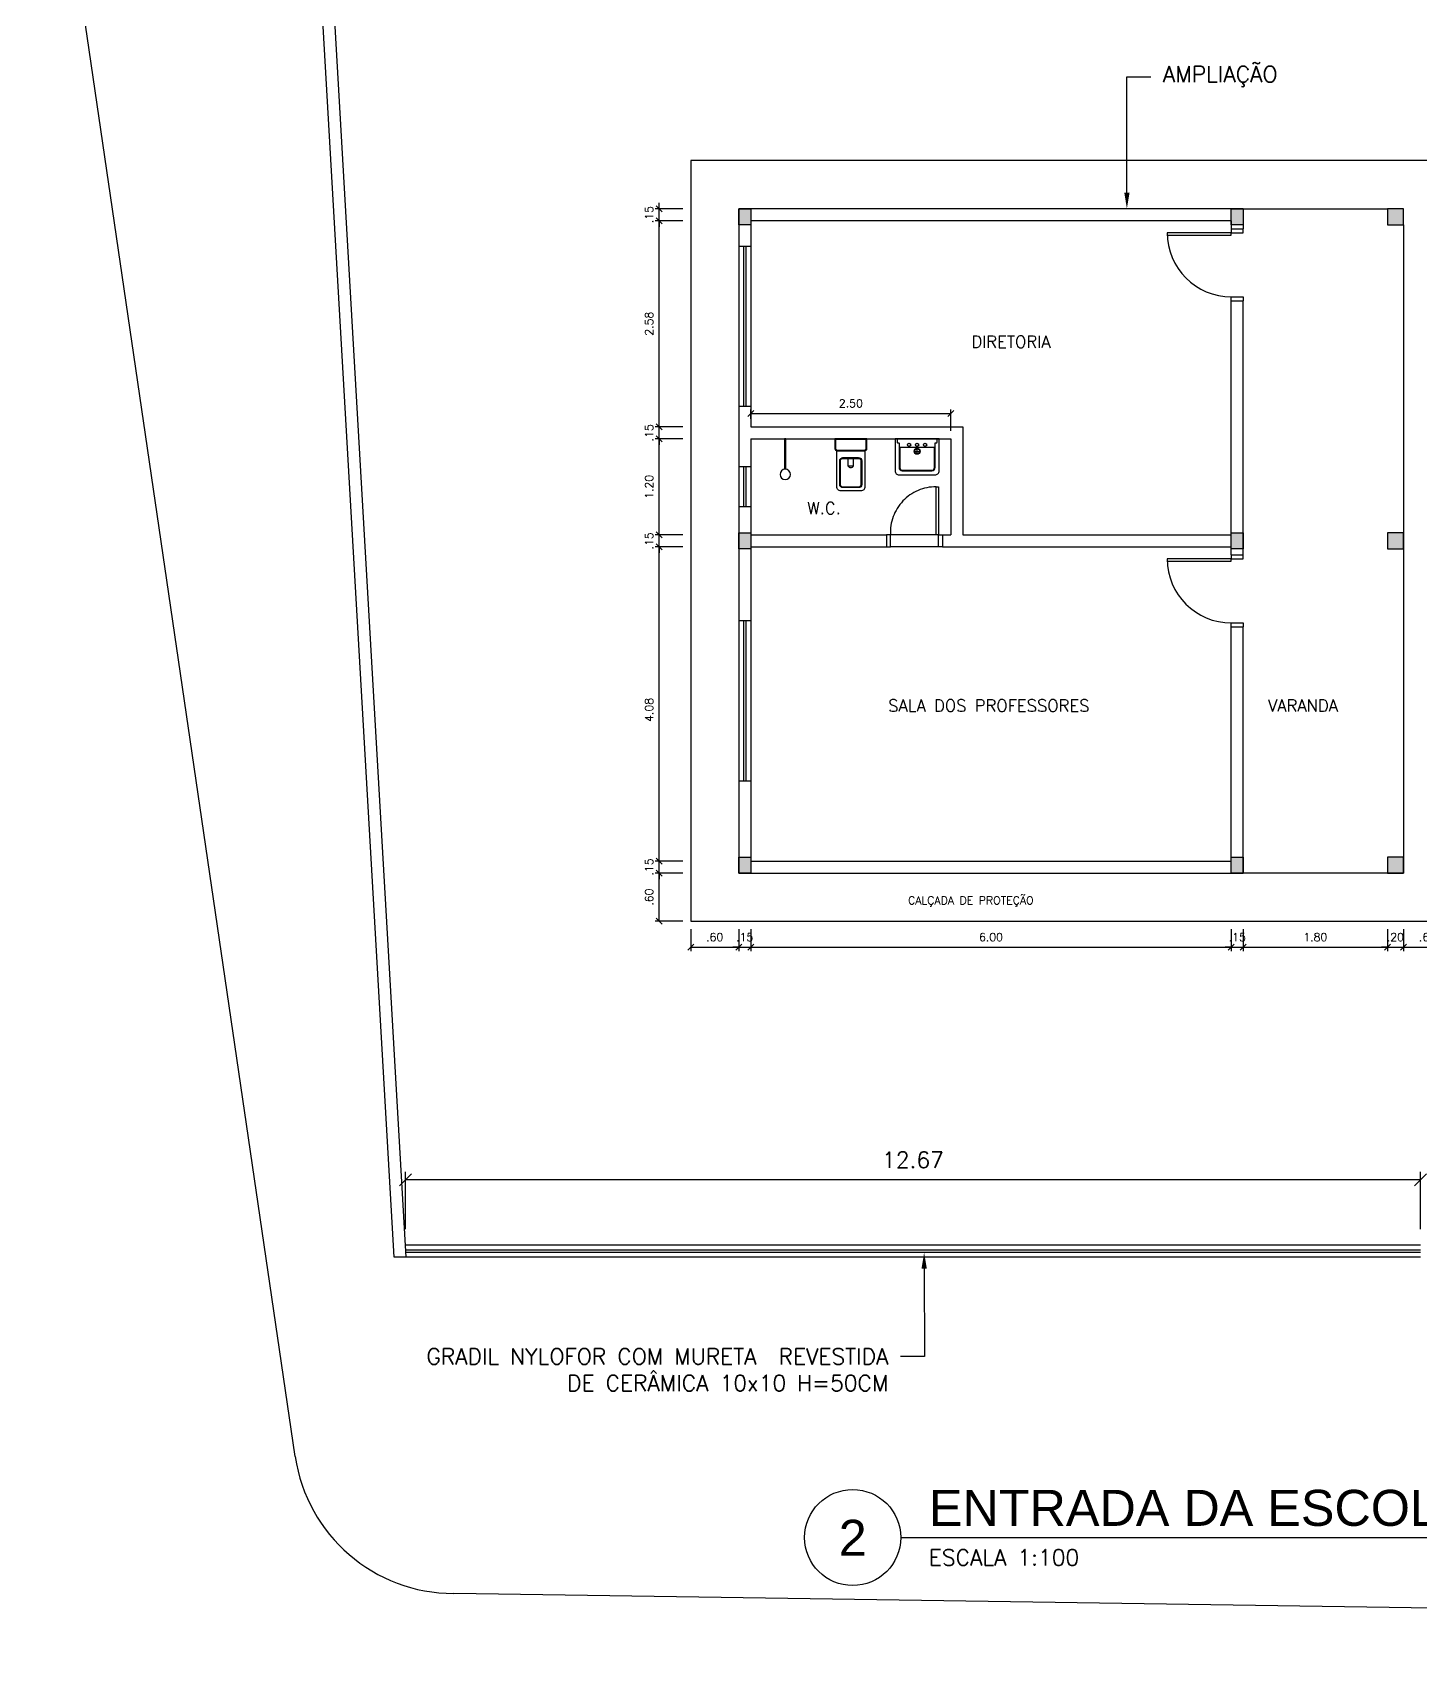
# Model space of a CAD drawing. Header units: millimetres. Extents: x -11 to 499, y 215 to 428.
# Drawn here: x 172.4 to 189.73, y 240.22 to 260.52 of the extents above; entities that cross this region are included whole.
import ezdxf
from ezdxf import colors
from ezdxf.entities.mleader import LeaderData, LeaderLine
from ezdxf.enums import TextEntityAlignment as Align
from ezdxf.math import Vec2, Vec3

# ---------------------------------------------------------------- set-up
doc = ezdxf.new("R2010")
doc.units = ezdxf.units.MM
doc.linetypes.add('HIDDEN', pattern=[9.525, 6.35, -3.175])
for name, color, linetype in [('ARQ-ALVENARIA', 4, 'Continuous'), ('ARQ-COTAS', 30, 'Continuous'), ('ARQ-ESQ-01', 1, 'Continuous'), ('ARQ-ESQ-02', 2, 'Continuous'), ('ARQ-ESTRUTURA', 6, 'Continuous'), ('ARQ-HACHURA', 253, 'Continuous'), ('ARQ-PENA-02', 2, 'Continuous'), ('ARQ-PENA-03', 3, 'Continuous'), ('ARQ-PISO', 8, 'Continuous'), ('ARQ-PROJ-01', 1, 'HIDDEN'), ('ARQ-PÇ-HIDROSSAN', 7, 'Continuous'), ('ARQ-SOLEIRA', 8, 'Continuous'), ('ARQ-SÍMBOLOS', 2, 'Continuous'), ('ARQ-TEXTO2', 2, 'Continuous'), ('ARQ-TEXTO3', 3, 'Continuous'), ('ARQ-TEXTO4', 4, 'Continuous')]:
    doc.layers.add(name, color=color, linetype=linetype)
doc.styles.add('arial', font='arial.ttf')
doc.styles.add('ROMANS', font='romans.shx')
doc.styles.add('Romans_Anot', font='romans.shx')
doc.dimstyles.new('Escala 1-100', dxfattribs={"dimtxt": 0.2, "dimasz": 0.15, "dimexe": 0.1, "dimexo": 0.2, "dimgap": 0.15, "dimtad": 1, "dimzin": 4, "dimdsep": 46, "dimtxsty": 'Romans_Anot', "dimblk": 'OBLIQUE', "dimcen": 0.25, "dimclrd": 256, "dimclre": 256, "dimclrt": 2, "dimadec": 0, "dimazin": 0, "dimtfac": 1, "dimtix": 1, "dimtmove": 2, "dimatfit": 3, "dimfxl": 1, "dimlwd": -1, "dimlwe": -1, "dimarcsym": 0})
doc.dimstyles.new('Escala 1-50', dxfattribs={"dimscale": 0.5, "dimtxt": 0.2, "dimasz": 0.15, "dimexe": 0.1, "dimexo": 0.2, "dimgap": 0.15, "dimtad": 1, "dimzin": 4, "dimdsep": 46, "dimtxsty": 'Romans_Anot', "dimblk": 'OBLIQUE', "dimcen": 0.25, "dimclrd": 256, "dimclre": 256, "dimclrt": 2, "dimadec": 0, "dimazin": 0, "dimtfac": 1, "dimtix": 1, "dimtmove": 2, "dimatfit": 3, "dimfxl": 1, "dimlwd": -1, "dimlwe": -1, "dimarcsym": 0})

# ---------------------------------------------------------------- blocks, each defined once
blk = doc.blocks.new('*U190')
at = {"layer": 'ARQ-SÍMBOLOS'}
blk.add_line((0.6, 0), (8.134, 0), dxfattribs=at)
blk.add_circle((0, 0), 0.6, dxfattribs=at)
at = {"layer": 'ARQ-TEXTO2', "style": 'ROMANS'}
blk.add_attdef('ESCALA1', text='', height=0.2, dxfattribs=at).set_placement((0.951, -0.149), align=Align.TOP_LEFT)
at = {"layer": 'ARQ-TEXTO4', "style": 'arial'}
blk.add_attdef('TITULODODESENHO', (0.951, 0.146), '', height=0.45, dxfattribs=at)
blk.add_attdef('0', text='', height=0.45, dxfattribs=at).set_placement((0, 0), align=Align.MIDDLE)
blk = doc.blocks.new('_Oblique')
at = {"color": 0, "linetype": 'ByBlock', "lineweight": -2}
blk.add_line((-0.5, -0.5), (0.5, 0.5), dxfattribs=at)
blk = doc.blocks.new('*D113')
at = {"layer": 'ARQ-COTAS', "transparency": 16777216}
for p, q in [((177.054, 245.572), (177.054, 246.289)), ((189.728, 245.572), (189.728, 246.289)), ((189.728, 246.189), (177.054, 246.189))]:
    blk.add_line(p, q, dxfattribs=at)
at = {"layer": 'Defpoints', "color": 0, "transparency": 16777216}
for p in [(177.054, 246.189), (177.054, 245.372), (189.728, 245.372)]:
    blk.add_point(p, dxfattribs=at)
at = {"layer": 'ARQ-COTAS', "transparency": 16777216, "xscale": 0.15, "yscale": 0.15, "zscale": 0.15, "rotation": 180}
blk.add_blockref('_Oblique', (177.054, 246.189), dxfattribs=at)
at = {"layer": 'ARQ-COTAS', "transparency": 16777216, "xscale": 0.15, "yscale": 0.15, "zscale": 0.15}
blk.add_blockref('_Oblique', (189.728, 246.189), dxfattribs=at)
at = {"layer": 'ARQ-COTAS', "color": 2, "transparency": 16777216, "insert": (183.391, 246.439), "char_height": 0.2, "attachment_point": 5, "style": 'Romans_Anot'}
blk.add_mtext('12.67', dxfattribs=at)
blk = doc.blocks.new('*D237')
at = {"layer": 'ARQ-COTAS', "ltscale": 0.03, "transparency": 16777216}
for p, q in [((180.615, 249.322), (180.615, 249.047)), ((181.215, 249.322), (181.215, 249.047)), ((180.615, 249.097), (181.215, 249.097))]:
    blk.add_line(p, q, dxfattribs=at)
at = {"layer": 'Defpoints', "color": 0, "ltscale": 0.03, "transparency": 16777216}
for p in [(180.615, 249.422), (181.215, 249.422), (181.215, 249.097)]:
    blk.add_point(p, dxfattribs=at)
at = {"layer": 'ARQ-COTAS', "ltscale": 0.03, "transparency": 16777216, "xscale": 0.075, "yscale": 0.075, "zscale": 0.075, "rotation": 180}
blk.add_blockref('_Oblique', (180.615, 249.097), dxfattribs=at)
at = {"layer": 'ARQ-COTAS', "ltscale": 0.03, "transparency": 16777216, "xscale": 0.075, "yscale": 0.075, "zscale": 0.075}
blk.add_blockref('_Oblique', (181.215, 249.097), dxfattribs=at)
at = {"layer": 'ARQ-COTAS', "color": 2, "ltscale": 0.03, "transparency": 16777216, "insert": (180.915, 249.222), "char_height": 0.1, "attachment_point": 5, "style": 'Romans_Anot'}
blk.add_mtext('.60', dxfattribs=at)
blk = doc.blocks.new('*D238')
at = {"layer": 'ARQ-COTAS', "ltscale": 0.03, "transparency": 16777216}
for p, q in [((181.215, 249.322), (181.215, 249.047)), ((181.365, 249.322), (181.365, 249.047)), ((181.215, 249.097), (181.14, 249.097)), ((181.215, 249.097), (181.365, 249.097)), ((181.365, 249.097), (181.44, 249.097))]:
    blk.add_line(p, q, dxfattribs=at)
at = {"layer": 'Defpoints', "color": 0, "ltscale": 0.03, "transparency": 16777216}
for p in [(181.215, 249.422), (181.365, 249.422), (181.365, 249.097)]:
    blk.add_point(p, dxfattribs=at)
at = {"layer": 'ARQ-COTAS', "ltscale": 0.03, "transparency": 16777216, "xscale": 0.075, "yscale": 0.075, "zscale": 0.075}
blk.add_blockref('_Oblique', (181.215, 249.097), dxfattribs=at)
at = {"layer": 'ARQ-COTAS', "ltscale": 0.03, "transparency": 16777216, "xscale": 0.075, "yscale": 0.075, "zscale": 0.075, "rotation": 180}
blk.add_blockref('_Oblique', (181.365, 249.097), dxfattribs=at)
at = {"layer": 'ARQ-COTAS', "color": 2, "ltscale": 0.03, "transparency": 16777216, "insert": (181.29, 249.222), "char_height": 0.1, "attachment_point": 5, "style": 'Romans_Anot'}
blk.add_mtext('.15', dxfattribs=at)
blk = doc.blocks.new('*D239')
at = {"layer": 'ARQ-COTAS', "ltscale": 0.03, "transparency": 16777216}
for p, q in [((181.365, 249.322), (181.365, 249.047)), ((187.365, 249.322), (187.365, 249.047)), ((181.365, 249.097), (187.365, 249.097))]:
    blk.add_line(p, q, dxfattribs=at)
at = {"layer": 'Defpoints', "color": 0, "ltscale": 0.03, "transparency": 16777216}
for p in [(181.365, 249.422), (187.365, 249.422), (187.365, 249.097)]:
    blk.add_point(p, dxfattribs=at)
at = {"layer": 'ARQ-COTAS', "ltscale": 0.03, "transparency": 16777216, "xscale": 0.075, "yscale": 0.075, "zscale": 0.075, "rotation": 180}
blk.add_blockref('_Oblique', (181.365, 249.097), dxfattribs=at)
at = {"layer": 'ARQ-COTAS', "ltscale": 0.03, "transparency": 16777216, "xscale": 0.075, "yscale": 0.075, "zscale": 0.075}
blk.add_blockref('_Oblique', (187.365, 249.097), dxfattribs=at)
at = {"layer": 'ARQ-COTAS', "color": 2, "ltscale": 0.03, "transparency": 16777216, "insert": (184.365, 249.222), "char_height": 0.1, "attachment_point": 5, "style": 'Romans_Anot'}
blk.add_mtext('6.00', dxfattribs=at)
blk = doc.blocks.new('*D240')
at = {"layer": 'ARQ-COTAS', "ltscale": 0.03, "transparency": 16777216}
for p, q in [((187.365, 249.322), (187.365, 249.047)), ((187.515, 249.322), (187.515, 249.047)), ((187.365, 249.097), (187.29, 249.097)), ((187.365, 249.097), (187.515, 249.097)), ((187.515, 249.097), (187.59, 249.097))]:
    blk.add_line(p, q, dxfattribs=at)
at = {"layer": 'Defpoints', "color": 0, "ltscale": 0.03, "transparency": 16777216}
for p in [(187.365, 249.422), (187.515, 249.422), (187.515, 249.097)]:
    blk.add_point(p, dxfattribs=at)
at = {"layer": 'ARQ-COTAS', "ltscale": 0.03, "transparency": 16777216, "xscale": 0.075, "yscale": 0.075, "zscale": 0.075}
blk.add_blockref('_Oblique', (187.365, 249.097), dxfattribs=at)
at = {"layer": 'ARQ-COTAS', "ltscale": 0.03, "transparency": 16777216, "xscale": 0.075, "yscale": 0.075, "zscale": 0.075, "rotation": 180}
blk.add_blockref('_Oblique', (187.515, 249.097), dxfattribs=at)
at = {"layer": 'ARQ-COTAS', "color": 2, "ltscale": 0.03, "transparency": 16777216, "insert": (187.44, 249.222), "char_height": 0.1, "attachment_point": 5, "style": 'Romans_Anot'}
blk.add_mtext('.15', dxfattribs=at)
blk = doc.blocks.new('*D241')
at = {"layer": 'ARQ-COTAS', "ltscale": 0.03, "transparency": 16777216}
for p, q in [((187.515, 249.322), (187.515, 249.047)), ((189.315, 249.322), (189.315, 249.047)), ((187.515, 249.097), (189.315, 249.097))]:
    blk.add_line(p, q, dxfattribs=at)
at = {"layer": 'Defpoints', "color": 0, "ltscale": 0.03, "transparency": 16777216}
for p in [(187.515, 249.422), (189.315, 249.422), (189.315, 249.097)]:
    blk.add_point(p, dxfattribs=at)
at = {"layer": 'ARQ-COTAS', "ltscale": 0.03, "transparency": 16777216, "xscale": 0.075, "yscale": 0.075, "zscale": 0.075, "rotation": 180}
blk.add_blockref('_Oblique', (187.515, 249.097), dxfattribs=at)
at = {"layer": 'ARQ-COTAS', "ltscale": 0.03, "transparency": 16777216, "xscale": 0.075, "yscale": 0.075, "zscale": 0.075}
blk.add_blockref('_Oblique', (189.315, 249.097), dxfattribs=at)
at = {"layer": 'ARQ-COTAS', "color": 2, "ltscale": 0.03, "transparency": 16777216, "insert": (188.415, 249.222), "char_height": 0.1, "attachment_point": 5, "style": 'Romans_Anot'}
blk.add_mtext('1.80', dxfattribs=at)
blk = doc.blocks.new('*D242')
at = {"layer": 'ARQ-COTAS', "ltscale": 0.03, "transparency": 16777216}
for p, q in [((189.315, 249.322), (189.315, 249.047)), ((189.515, 249.322), (189.515, 249.047)), ((189.315, 249.097), (189.24, 249.097)), ((189.315, 249.097), (189.515, 249.097)), ((189.515, 249.097), (189.59, 249.097))]:
    blk.add_line(p, q, dxfattribs=at)
at = {"layer": 'Defpoints', "color": 0, "ltscale": 0.03, "transparency": 16777216}
for p in [(189.315, 249.422), (189.515, 249.422), (189.515, 249.097)]:
    blk.add_point(p, dxfattribs=at)
at = {"layer": 'ARQ-COTAS', "ltscale": 0.03, "transparency": 16777216, "xscale": 0.075, "yscale": 0.075, "zscale": 0.075}
blk.add_blockref('_Oblique', (189.315, 249.097), dxfattribs=at)
at = {"layer": 'ARQ-COTAS', "ltscale": 0.03, "transparency": 16777216, "xscale": 0.075, "yscale": 0.075, "zscale": 0.075, "rotation": 180}
blk.add_blockref('_Oblique', (189.515, 249.097), dxfattribs=at)
at = {"layer": 'ARQ-COTAS', "color": 2, "ltscale": 0.03, "transparency": 16777216, "insert": (189.415, 249.222), "char_height": 0.1, "attachment_point": 5, "style": 'Romans_Anot'}
blk.add_mtext('.20', dxfattribs=at)
blk = doc.blocks.new('*D243')
at = {"layer": 'ARQ-COTAS', "ltscale": 0.03, "transparency": 16777216}
for p, q in [((189.515, 249.322), (189.515, 249.047)), ((190.115, 249.322), (190.115, 249.047)), ((189.515, 249.097), (190.115, 249.097))]:
    blk.add_line(p, q, dxfattribs=at)
at = {"layer": 'Defpoints', "color": 0, "ltscale": 0.03, "transparency": 16777216}
for p in [(189.515, 249.422), (190.115, 249.422), (190.115, 249.097)]:
    blk.add_point(p, dxfattribs=at)
at = {"layer": 'ARQ-COTAS', "ltscale": 0.03, "transparency": 16777216, "xscale": 0.075, "yscale": 0.075, "zscale": 0.075, "rotation": 180}
blk.add_blockref('_Oblique', (189.515, 249.097), dxfattribs=at)
at = {"layer": 'ARQ-COTAS', "ltscale": 0.03, "transparency": 16777216, "xscale": 0.075, "yscale": 0.075, "zscale": 0.075}
blk.add_blockref('_Oblique', (190.115, 249.097), dxfattribs=at)
at = {"layer": 'ARQ-COTAS', "color": 2, "ltscale": 0.03, "transparency": 16777216, "insert": (189.815, 249.222), "char_height": 0.1, "attachment_point": 5, "style": 'Romans_Anot'}
blk.add_mtext('.60', dxfattribs=at)
blk = doc.blocks.new('*D235')
at = {"layer": 'ARQ-COTAS', "ltscale": 0.03, "transparency": 16777216}
for p, q in [((180.515, 250.022), (180.17, 250.022)), ((180.22, 249.422), (180.22, 250.022)), ((180.515, 249.422), (180.17, 249.422))]:
    blk.add_line(p, q, dxfattribs=at)
at = {"layer": 'Defpoints', "color": 0, "ltscale": 0.03, "transparency": 16777216}
for p in [(180.22, 250.022), (180.615, 250.022), (180.615, 249.422)]:
    blk.add_point(p, dxfattribs=at)
at = {"layer": 'ARQ-COTAS', "ltscale": 0.03, "transparency": 16777216, "xscale": 0.075, "yscale": 0.075, "zscale": 0.075}
for p, rotation in [((180.22, 250.022), 90), ((180.22, 249.422), 270)]:
    blk.add_blockref('_Oblique', p, dxfattribs=dict(at, rotation=rotation))
at = {"layer": 'ARQ-COTAS', "color": 2, "ltscale": 0.03, "transparency": 16777216, "insert": (180.095, 249.722), "char_height": 0.1, "attachment_point": 5, "rotation": 90, "style": 'Romans_Anot'}
blk.add_mtext('.60', dxfattribs=at)
blk = doc.blocks.new('*D236')
at = {"layer": 'ARQ-COTAS', "ltscale": 0.03, "transparency": 16777216}
for p, q in [((180.515, 250.172), (180.17, 250.172)), ((180.22, 250.172), (180.22, 250.247)), ((180.22, 250.022), (180.22, 250.172)), ((180.515, 250.022), (180.17, 250.022)), ((180.22, 250.022), (180.22, 249.947))]:
    blk.add_line(p, q, dxfattribs=at)
at = {"layer": 'Defpoints', "color": 0, "ltscale": 0.03, "transparency": 16777216}
for p in [(180.22, 250.172), (180.615, 250.172), (180.615, 250.022)]:
    blk.add_point(p, dxfattribs=at)
at = {"layer": 'ARQ-COTAS', "ltscale": 0.03, "transparency": 16777216, "xscale": 0.075, "yscale": 0.075, "zscale": 0.075}
for p, rotation in [((180.22, 250.172), 270), ((180.22, 250.022), 90)]:
    blk.add_blockref('_Oblique', p, dxfattribs=dict(at, rotation=rotation))
at = {"layer": 'ARQ-COTAS', "color": 2, "ltscale": 0.03, "transparency": 16777216, "insert": (180.095, 250.097), "char_height": 0.1, "attachment_point": 5, "rotation": 90, "style": 'Romans_Anot'}
blk.add_mtext('.15', dxfattribs=at)
blk = doc.blocks.new('ADC_LAV_03')
for p, q in [((0.225, -0.108), (-0.225, -0.108)), ((-0.031, -0.157), (0.031, -0.157)), ((0, -0.186), (0, -0.125))]:
    blk.add_line(p, q)
blk.add_lwpolyline([(0.275, 0), (-0.275, 0), (-0.275, -0.4, 0.414214), (-0.225, -0.45), (0.225, -0.45, 0.414214), (0.275, -0.4)], format="xyb", close=True)
for points in [[(-0.25, 0), (-0.25, -0.043, 0.414214), (-0.243, -0.05), (-0.232, -0.05, -0.414214), (-0.225, -0.057), (-0.225, -0.36, 0.414214), (-0.185, -0.4), (0.185, -0.4, 0.414214), (0.225, -0.36), (0.225, -0.057, -0.414214), (0.232, -0.05), (0.243, -0.05, 0.414214), (0.25, -0.043), (0.25, 0)], [(-0.217, -0.108), (-0.217, -0.36, 0.414214), (-0.185, -0.392), (0.185, -0.392, 0.414214), (0.217, -0.36), (0.217, -0.108)]]:
    blk.add_lwpolyline(points, format="xyb")
for centre, radius in [((-0.1, -0.075), 0.0204), ((0, -0.156), 0.0367), ((0, -0.156), 0.0309), ((0, -0.075), 0.0204), ((0.1, -0.075), 0.0204)]:
    blk.add_circle(centre, radius)
blk = doc.blocks.new('ADC_VASO_02')
blk.add_lwpolyline([(-0.175, 0.15), (-0.175, 0.6, -0.414214), (-0.125, 0.65), (0.125, 0.65, -0.414214), (0.175, 0.6), (0.175, 0.15)], format="xyb")
for points in [[(0.139, 0.275, -0.414214), (0.099, 0.235), (-0.095, 0.235, -0.414214), (-0.135, 0.275), (-0.135, 0.57, -0.414214), (-0.095, 0.61), (0.099, 0.61, -0.414214), (0.139, 0.57)], [(0.13, 0.275, -0.414214), (0.099, 0.244), (-0.095, 0.244, -0.414214), (-0.126, 0.275), (-0.126, 0.57, -0.414214), (-0.095, 0.602), (0.099, 0.602, -0.414214), (0.13, 0.57)], [(-0.17, 0.15, 0.414214), (-0.2, 0.12), (-0.2, 0), (0.2, 0), (0.2, 0.12, 0.414214), (0.17, 0.15)], [(-0.17, 0.14, 0.414214), (-0.19, 0.12), (-0.19, 0.01), (0.19, 0.01), (0.19, 0.12, 0.414214), (0.17, 0.14)]]:
    blk.add_lwpolyline(points, format="xyb", close=True)
blk.add_lwpolyline([(0.036, 0.244), (0.036, 0.337), (-0.034, 0.337), (-0.034, 0.244)])
blk.add_arc((0.001, 0.321), 0.0388, 24.3951, 155.6049)
blk = doc.blocks.new('BANHEIRO 11')
for p, q in [((-0.009, 0), (-0.009, 0.381)), ((0.009, 0.381), (0.009, 0)), ((0.009, 0), (-0.009, 0))]:
    blk.add_line(p, q)
blk.add_circle((0, 0.445), 0.0648)
blk = doc.blocks.new('*D228')
at = {"layer": 'ARQ-COTAS', "ltscale": 0.03, "transparency": 16777216}
for p, q in [((180.515, 254.097), (180.17, 254.097)), ((180.22, 250.022), (180.22, 254.097)), ((180.515, 250.022), (180.17, 250.022))]:
    blk.add_line(p, q, dxfattribs=at)
at = {"layer": 'Defpoints', "color": 0, "ltscale": 0.03, "transparency": 16777216}
for p in [(180.22, 254.097), (180.615, 254.097), (180.615, 250.022)]:
    blk.add_point(p, dxfattribs=at)
at = {"layer": 'ARQ-COTAS', "ltscale": 0.03, "transparency": 16777216, "xscale": 0.075, "yscale": 0.075, "zscale": 0.075}
for p, rotation in [((180.22, 254.097), 90), ((180.22, 250.022), 270)]:
    blk.add_blockref('_Oblique', p, dxfattribs=dict(at, rotation=rotation))
at = {"layer": 'ARQ-COTAS', "color": 2, "ltscale": 0.03, "transparency": 16777216, "insert": (180.095, 252.06), "char_height": 0.1, "attachment_point": 5, "rotation": 90, "style": 'Romans_Anot'}
blk.add_mtext('4.08', dxfattribs=at)
blk = doc.blocks.new('*D229')
at = {"layer": 'ARQ-COTAS', "ltscale": 0.03, "transparency": 16777216}
for p, q in [((180.515, 254.247), (180.17, 254.247)), ((180.22, 254.247), (180.22, 254.322)), ((180.22, 254.097), (180.22, 254.247)), ((180.515, 254.097), (180.17, 254.097)), ((180.22, 254.097), (180.22, 254.022))]:
    blk.add_line(p, q, dxfattribs=at)
at = {"layer": 'Defpoints', "color": 0, "ltscale": 0.03, "transparency": 16777216}
for p in [(180.22, 254.247), (180.615, 254.247), (180.615, 254.097)]:
    blk.add_point(p, dxfattribs=at)
at = {"layer": 'ARQ-COTAS', "ltscale": 0.03, "transparency": 16777216, "xscale": 0.075, "yscale": 0.075, "zscale": 0.075}
for p, rotation in [((180.22, 254.247), 270), ((180.22, 254.097), 90)]:
    blk.add_blockref('_Oblique', p, dxfattribs=dict(at, rotation=rotation))
at = {"layer": 'ARQ-COTAS', "color": 2, "ltscale": 0.03, "transparency": 16777216, "insert": (180.095, 254.172), "char_height": 0.1, "attachment_point": 5, "rotation": 90, "style": 'Romans_Anot'}
blk.add_mtext('.15', dxfattribs=at)
blk = doc.blocks.new('*D230')
at = {"layer": 'ARQ-COTAS', "ltscale": 0.03, "transparency": 16777216}
for p, q in [((180.515, 255.447), (180.17, 255.447)), ((180.22, 254.247), (180.22, 255.447)), ((180.515, 254.247), (180.17, 254.247))]:
    blk.add_line(p, q, dxfattribs=at)
at = {"layer": 'Defpoints', "color": 0, "ltscale": 0.03, "transparency": 16777216}
for p in [(180.22, 255.447), (180.615, 255.447), (180.615, 254.247)]:
    blk.add_point(p, dxfattribs=at)
at = {"layer": 'ARQ-COTAS', "ltscale": 0.03, "transparency": 16777216, "xscale": 0.075, "yscale": 0.075, "zscale": 0.075}
for p, rotation in [((180.22, 255.447), 90), ((180.22, 254.247), 270)]:
    blk.add_blockref('_Oblique', p, dxfattribs=dict(at, rotation=rotation))
at = {"layer": 'ARQ-COTAS', "color": 2, "ltscale": 0.03, "transparency": 16777216, "insert": (180.095, 254.847), "char_height": 0.1, "attachment_point": 5, "rotation": 90, "style": 'Romans_Anot'}
blk.add_mtext('1.20', dxfattribs=at)
blk = doc.blocks.new('*D231')
at = {"layer": 'ARQ-COTAS', "ltscale": 0.03, "transparency": 16777216}
for p, q in [((180.515, 255.597), (180.17, 255.597)), ((180.22, 255.597), (180.22, 255.672)), ((180.22, 255.447), (180.22, 255.597)), ((180.515, 255.447), (180.17, 255.447)), ((180.22, 255.447), (180.22, 255.372))]:
    blk.add_line(p, q, dxfattribs=at)
at = {"layer": 'Defpoints', "color": 0, "ltscale": 0.03, "transparency": 16777216}
for p in [(180.22, 255.597), (180.615, 255.597), (180.615, 255.447)]:
    blk.add_point(p, dxfattribs=at)
at = {"layer": 'ARQ-COTAS', "ltscale": 0.03, "transparency": 16777216, "xscale": 0.075, "yscale": 0.075, "zscale": 0.075}
for p, rotation in [((180.22, 255.597), 270), ((180.22, 255.447), 90)]:
    blk.add_blockref('_Oblique', p, dxfattribs=dict(at, rotation=rotation))
at = {"layer": 'ARQ-COTAS', "color": 2, "ltscale": 0.03, "transparency": 16777216, "insert": (180.095, 255.522), "char_height": 0.1, "attachment_point": 5, "rotation": 90, "style": 'Romans_Anot'}
blk.add_mtext('.15', dxfattribs=at)
blk = doc.blocks.new('*D232')
at = {"layer": 'ARQ-COTAS', "ltscale": 0.03, "transparency": 16777216}
for p, q in [((180.515, 258.172), (180.17, 258.172)), ((180.22, 255.597), (180.22, 258.172)), ((180.515, 255.597), (180.17, 255.597))]:
    blk.add_line(p, q, dxfattribs=at)
at = {"layer": 'Defpoints', "color": 0, "ltscale": 0.03, "transparency": 16777216}
for p in [(180.22, 258.172), (180.615, 258.172), (180.615, 255.597)]:
    blk.add_point(p, dxfattribs=at)
at = {"layer": 'ARQ-COTAS', "ltscale": 0.03, "transparency": 16777216, "xscale": 0.075, "yscale": 0.075, "zscale": 0.075}
for p, rotation in [((180.22, 258.172), 90), ((180.22, 255.597), 270)]:
    blk.add_blockref('_Oblique', p, dxfattribs=dict(at, rotation=rotation))
at = {"layer": 'ARQ-COTAS', "color": 2, "ltscale": 0.03, "transparency": 16777216, "insert": (180.095, 256.885), "char_height": 0.1, "attachment_point": 5, "rotation": 90, "style": 'Romans_Anot'}
blk.add_mtext('2.58', dxfattribs=at)
blk = doc.blocks.new('*D233')
at = {"layer": 'ARQ-COTAS', "ltscale": 0.03, "transparency": 16777216}
for p, q in [((180.515, 258.322), (180.17, 258.322)), ((180.22, 258.322), (180.22, 258.397)), ((180.22, 258.172), (180.22, 258.322)), ((180.515, 258.172), (180.17, 258.172)), ((180.22, 258.172), (180.22, 258.097))]:
    blk.add_line(p, q, dxfattribs=at)
at = {"layer": 'Defpoints', "color": 0, "ltscale": 0.03, "transparency": 16777216}
for p in [(180.22, 258.322), (180.615, 258.322), (180.615, 258.172)]:
    blk.add_point(p, dxfattribs=at)
at = {"layer": 'ARQ-COTAS', "ltscale": 0.03, "transparency": 16777216, "xscale": 0.075, "yscale": 0.075, "zscale": 0.075}
for p, rotation in [((180.22, 258.322), 270), ((180.22, 258.172), 90)]:
    blk.add_blockref('_Oblique', p, dxfattribs=dict(at, rotation=rotation))
at = {"layer": 'ARQ-COTAS', "color": 2, "ltscale": 0.03, "transparency": 16777216, "insert": (180.095, 258.247), "char_height": 0.1, "attachment_point": 5, "rotation": 90, "style": 'Romans_Anot'}
blk.add_mtext('.15', dxfattribs=at)
blk = doc.blocks.new('*D234')
at = {"layer": 'ARQ-COTAS', "ltscale": 0.03, "transparency": 16777216}
for p, q in [((181.365, 255.697), (181.365, 255.815)), ((183.865, 255.547), (183.865, 255.815)), ((181.365, 255.765), (183.865, 255.765))]:
    blk.add_line(p, q, dxfattribs=at)
at = {"layer": 'Defpoints', "color": 0, "ltscale": 0.03, "transparency": 16777216}
for p in [(181.365, 255.597), (183.865, 255.765), (183.865, 255.447)]:
    blk.add_point(p, dxfattribs=at)
at = {"layer": 'ARQ-COTAS', "ltscale": 0.03, "transparency": 16777216, "xscale": 0.075, "yscale": 0.075, "zscale": 0.075, "rotation": 180}
blk.add_blockref('_Oblique', (181.365, 255.765), dxfattribs=at)
at = {"layer": 'ARQ-COTAS', "ltscale": 0.03, "transparency": 16777216, "xscale": 0.075, "yscale": 0.075, "zscale": 0.075}
blk.add_blockref('_Oblique', (183.865, 255.765), dxfattribs=at)
at = {"layer": 'ARQ-COTAS', "color": 2, "ltscale": 0.03, "transparency": 16777216, "insert": (182.615, 255.89), "char_height": 0.1, "attachment_point": 5, "style": 'Romans_Anot'}
blk.add_mtext('2.50', dxfattribs=at)

msp = doc.modelspace()

# ---------------------------------------------------------------- hatches: boundary and pattern name
at = {"layer": 'ARQ-HACHURA', "ltscale": 0.03, "transparency": 33554687}
h = msp.add_hatch(dxfattribs=at)
h.set_pattern_fill('AR-CONC', color=256, scale=0.001, double=1)
h.set_pattern_definition([(50, (43.92165, -1.62484), (0.18218467, -0.015939086), [0.01905, -0.20955]), (355, (43.92165, -1.62484), (-0.03524342, 0.19105685), [0.01524, -0.16764058]), (100.451445, (43.93683, -1.62616), (0.14694125, 0.17511775), [0.01619001, -0.17809024]), (46.1842, (43.92165, -1.57404), (0.27107904, -0.04204233), [0.028575, -0.314325]), (96.63556, (43.94424, -1.57754), (0.23740413, 0.24742612), [0.02428502, -0.2671356]), (351.18415, (43.92165, -1.57404), (0.23740413, 0.24742612), [0.02285997, -0.25145973]), (21, (43.94705, -1.58674), (0.15161439, -0.1022652), [0.01905, -0.20955]), (326, (43.94705, -1.58674), (0.06180203, 0.18418797), [0.01524, -0.16764]), (71.451445, (43.95969, -1.59526), (0.21341642, 0.08192277), [0.01619001, -0.17808994]), (37.5, (43.92165, -1.624836), (0.003088603, 0.084555039), [0, -0.165608, 0, -0.17018, 0, -0.168275]), (7.5, (43.92165, -1.62484), (0.066819663, 0.100180575), [0, -0.097028, 0, -0.161798, 0, -0.064135]), (327.5, (43.86501, -1.624836), (0.135590595, -0.005728744), [0, -0.0635, 0, -0.19812, 0, -0.26289]), (317.5, (43.83961, -1.62484), (0.14812918, 0.02542649), [0, -0.08255, 0, -0.131572, 0, -0.18669])])
h.paths.add_polyline_path([(181.365, 254.272), (181.215, 254.272), (181.215, 254.072), (181.365, 254.072)])
h.paths.add_polyline_path([(189.515, 250.222), (189.315, 250.222), (189.315, 250.022), (189.515, 250.022)])
h.paths.add_polyline_path([(189.515, 254.272), (189.315, 254.272), (189.315, 254.072), (189.515, 254.072)])
h.paths.add_polyline_path([(189.515, 258.322), (189.315, 258.322), (189.315, 258.122), (189.515, 258.122)])
h.paths.add_polyline_path([(181.365, 250.222), (181.215, 250.222), (181.215, 250.022), (181.365, 250.022)])
h.paths.add_polyline_path([(187.515, 250.222), (187.365, 250.222), (187.365, 250.022), (187.515, 250.022)])
h.paths.add_polyline_path([(187.515, 254.272), (187.365, 254.272), (187.365, 254.072), (187.515, 254.072)])
h.paths.add_polyline_path([(187.515, 258.322), (187.365, 258.322), (187.365, 258.122), (187.515, 258.122)])
h.paths.add_polyline_path([(181.365, 258.322), (181.215, 258.322), (181.215, 258.122), (181.365, 258.122)])

# ---------------------------------------------------------------- linework, layer by layer
at = {"layer": 'ARQ-ALVENARIA', "ltscale": 0.03}
for p, q in [((187.515, 258.322), (181.215, 258.322)), ((181.215, 258.322), (181.215, 257.85)), ((187.365, 258.172), (181.365, 258.172)), ((181.365, 258.172), (181.365, 257.85)), ((181.365, 257.85), (181.215, 257.85)), ((187.365, 253.997), (187.365, 257.172)), ((187.515, 253.997), (187.515, 257.172)), ((181.215, 255.85), (181.215, 255.097)), ((181.365, 255.85), (181.215, 255.85)), ((181.365, 255.848), (181.365, 255.597)), ((181.365, 255.597), (184.015, 255.597)), ((184.015, 255.597), (184.015, 254.247)), ((181.365, 255.447), (181.365, 255.097)), ((181.365, 255.447), (183.865, 255.447)), ((183.865, 255.447), (183.865, 254.247)), ((181.365, 255.097), (181.215, 255.097)), ((181.215, 254.597), (181.215, 253.172)), ((181.365, 254.597), (181.215, 254.597)), ((181.365, 254.597), (181.365, 253.172)), ((181.365, 254.247), (183.06, 254.247)), ((183.06, 254.247), (183.06, 254.097)), ((183.76, 254.247), (183.76, 254.097)), ((183.76, 254.247), (183.865, 254.247)), ((184.015, 254.247), (187.365, 254.247)), ((181.365, 254.097), (183.06, 254.097)), ((183.76, 254.097), (187.365, 254.097)), ((181.365, 253.172), (181.215, 253.172)), ((187.365, 250.172), (187.365, 253.097)), ((187.515, 250.022), (187.515, 253.097)), ((181.215, 251.172), (181.215, 250.022)), ((181.365, 251.172), (181.215, 251.172)), ((181.365, 251.172), (181.365, 250.172)), ((181.365, 250.172), (187.365, 250.172)), ((181.215, 250.022), (187.515, 250.022))]:
    msp.add_line(p, q, dxfattribs=at)
at = {"layer": 'ARQ-ALVENARIA'}
for p, q in [((187.515, 258.322), (187.515, 258.072)), ((187.365, 258.172), (187.365, 258.072)), ((187.365, 258.072), (187.515, 258.072)), ((187.365, 257.172), (187.515, 257.172)), ((187.365, 253.997), (187.515, 253.997)), ((187.365, 253.097), (187.515, 253.097))]:
    msp.add_line(p, q, dxfattribs=at)
at = {"layer": 'ARQ-ESQ-01', "ltscale": 0.03}
for p, q in [((181.215, 257.85), (181.215, 255.85)), ((181.365, 257.85), (181.365, 255.848)), ((181.215, 255.097), (181.215, 254.597)), ((181.365, 255.097), (181.365, 254.597)), ((181.215, 253.172), (181.215, 251.172)), ((181.365, 253.172), (181.365, 251.172))]:
    msp.add_line(p, q, dxfattribs=at)
at = {"layer": 'ARQ-ESQ-02', "ltscale": 0.03}
for p, q in [((181.275, 257.85), (181.275, 255.85)), ((181.305, 257.85), (181.305, 255.848)), ((181.275, 255.097), (181.275, 254.597)), ((181.305, 255.097), (181.305, 254.597)), ((181.275, 253.172), (181.275, 251.172)), ((181.305, 253.172), (181.305, 251.172))]:
    msp.add_line(p, q, dxfattribs=at)
at = {"layer": 'ARQ-ESQ-02'}
for points in [[(187.365, 258.022), (186.565, 258.022), (186.565, 257.992), (187.365, 257.992)], [(183.709, 254.247), (183.679, 254.247), (183.679, 254.847), (183.709, 254.847)], [(187.365, 253.947), (186.565, 253.947), (186.565, 253.917), (187.365, 253.917)]]:
    msp.add_lwpolyline(points, close=True, dxfattribs=at)
for points in [[(187.365, 258.072), (187.365, 258.022), (187.515, 258.022), (187.515, 258.072)], [(187.365, 257.172), (187.365, 257.222), (187.515, 257.222), (187.515, 257.172)], [(183.06, 254.097), (183.11, 254.097), (183.11, 254.247), (183.06, 254.247)], [(183.76, 254.097), (183.71, 254.097), (183.71, 254.247), (183.76, 254.247)], [(187.365, 253.997), (187.365, 253.947), (187.515, 253.947), (187.515, 253.997)], [(187.365, 253.097), (187.365, 253.147), (187.515, 253.147), (187.515, 253.097)]]:
    msp.add_lwpolyline(points, dxfattribs=at)
at = {"layer": 'ARQ-ESTRUTURA', "ltscale": 0.03}
for points in [[(181.215, 258.322), (181.365, 258.322), (181.365, 258.122), (181.215, 258.122)], [(187.365, 258.322), (187.515, 258.322), (187.515, 258.122), (187.365, 258.122)], [(189.515, 258.322), (189.315, 258.322), (189.315, 258.122), (189.515, 258.122)], [(181.215, 254.272), (181.365, 254.272), (181.365, 254.072), (181.215, 254.072)], [(187.365, 254.272), (187.515, 254.272), (187.515, 254.072), (187.365, 254.072)], [(189.515, 254.272), (189.315, 254.272), (189.315, 254.072), (189.515, 254.072)], [(181.215, 250.222), (181.365, 250.222), (181.365, 250.022), (181.215, 250.022)], [(187.365, 250.222), (187.515, 250.222), (187.515, 250.022), (187.365, 250.022)], [(189.515, 250.222), (189.315, 250.222), (189.315, 250.022), (189.515, 250.022)]]:
    msp.add_lwpolyline(points, close=True, dxfattribs=at)
at = {"layer": 'ARQ-PENA-02', "ltscale": 0.03}
for p, q in [((189.728, 245.312), (177.054, 245.312)), ((189.728, 245.282), (177.063, 245.282))]:
    msp.add_line(p, q, dxfattribs=at)
at = {"layer": 'ARQ-PENA-03', "ltscale": 0.03}
for p, q in [((175.677, 242.733), (164.762, 317.222)), ((176.912, 245.222), (174.095, 294.095)), ((177.063, 245.222), (174.245, 294.103)), ((189.728, 245.372), (177.054, 245.372)), ((177.063, 245.222), (176.912, 245.222)), ((189.728, 245.222), (177.063, 245.222)), ((230.912, 240.222), (177.656, 241.022))]:
    msp.add_line(p, q, dxfattribs=at)
msp.add_arc((177.656, 243.022), 2, 188.3361, 270, dxfattribs=at)
at = {"layer": 'ARQ-PISO', "ltscale": 0.03}
for p, q in [((190.115, 258.922), (180.615, 258.922)), ((180.615, 258.922), (180.615, 249.422)), ((187.515, 258.322), (189.315, 258.322)), ((189.515, 258.122), (189.515, 250.022)), ((189.515, 250.022), (187.515, 250.022)), ((180.615, 249.422), (190.115, 249.422))]:
    msp.add_line(p, q, dxfattribs=at)
at = {"layer": 'ARQ-PROJ-01'}
for centre, radius, start, end in [((187.365, 258.022), 0.8, 180, 270), ((183.679, 254.277), 0.571, 90, 182.9376), ((187.365, 253.947), 0.8, 180, 270)]:
    msp.add_arc(centre, radius, start, end, dxfattribs=at)
at = {"layer": 'ARQ-SOLEIRA', "ltscale": 0.03}
for p, q in [((183.679, 254.247), (183.11, 254.247)), ((183.71, 254.097), (183.11, 254.097))]:
    msp.add_line(p, q, dxfattribs=at)

# ---------------------------------------------------------------- block references
at = {"layer": 'ARQ-PÇ-HIDROSSAN', "xscale": -1, "rotation": 180}
msp.add_blockref('BANHEIRO 11', (181.796, 255.447), dxfattribs=at)
at = {"layer": 'ARQ-PÇ-HIDROSSAN', "rotation": 180}
msp.add_blockref('ADC_VASO_02', (182.615, 255.447), dxfattribs=at)
at = {"layer": 'ARQ-PÇ-HIDROSSAN'}
msp.add_blockref('ADC_LAV_03', (183.442, 255.447), dxfattribs=at)
at = {"layer": 'ARQ-SÍMBOLOS'}
msp.add_blockref('*U190', (182.638, 241.721), dxfattribs=at).add_auto_attribs({'ESCALA1': 'ESCALA 1:100', '0': '2', 'TITULODODESENHO': 'ENTRADA DA ESCOLA'})

# ---------------------------------------------------------------- texts
at = {"layer": 'ARQ-TEXTO2', "insert": (183.329, 249.731), "char_height": 0.1, "attachment_point": 1, "style": 'ROMANS'}
msp.add_mtext('CALÇADA DE PROTEÇÃO', dxfattribs=at)
at = {"layer": 'ARQ-TEXTO3', "style": 'ROMANS'}
for s, p in [('DIRETORIA', (184.119, 256.585)), ('W.C.', (182.071, 254.507)), ('SALA DOS PROFESSORES', (183.081, 252.039)), ('VARANDA', (187.823, 252.039))]:
    msp.add_text(s, height=0.15, dxfattribs=at).set_placement(p)

# ---------------------------------------------------------------- dimensions: what is measured, and where the dimension line sits
at = {"layer": 'ARQ-COTAS', "ltscale": 0.03}
for base, p1, p2, picture, middle in [((180.22, 258.322), (180.615, 258.172), (180.615, 258.322), '*D233', (180.095, 258.247)), ((180.219973315, 258.172478811), (180.614718695, 255.597478811), (180.614718695, 258.172478811), '*D232', (180.094973315, 256.884978811)), ((180.22, 255.597), (180.615, 255.447), (180.615, 255.597), '*D231', (180.095, 255.522)), ((180.22, 255.447), (180.615, 254.247), (180.615, 255.447), '*D230', (180.095, 254.847)), ((180.22, 254.247), (180.615, 254.097), (180.615, 254.247), '*D229', (180.095, 254.172)), ((180.219973315, 254.097478811), (180.614718695, 250.022478811), (180.614718695, 254.097478811), '*D228', (180.094973315, 252.059978811)), ((180.22, 250.172), (180.615, 250.022), (180.615, 250.172), '*D236', (180.095, 250.097)), ((180.22, 250.022), (180.615, 249.422), (180.615, 250.022), '*D235', (180.095, 249.722))]:
    dim = msp.add_linear_dim(base=base, p1=p1, p2=p2, angle=90, dimstyle='Escala 1-50', dxfattribs=at)
    dim.commit()
    dim.dimension.update_dxf_attribs({"geometry": picture, "text_midpoint": middle})
for base, p1, p2, picture, middle in [((183.865, 255.765), (181.365, 255.597), (183.865, 255.447), '*D234', (182.615, 255.89)), ((181.215, 249.097), (180.615, 249.422), (181.215, 249.422), '*D237', (180.915, 249.222)), ((181.365, 249.097), (181.215, 249.422), (181.365, 249.422), '*D238', (181.29, 249.222)), ((187.365, 249.097), (181.365, 249.422), (187.365, 249.422), '*D239', (184.365, 249.222)), ((187.515, 249.097), (187.365, 249.422), (187.515, 249.422), '*D240', (187.44, 249.222)), ((189.315, 249.097), (187.515, 249.422), (189.315, 249.422), '*D241', (188.415, 249.222)), ((189.515, 249.097), (189.315, 249.422), (189.515, 249.422), '*D242', (189.415, 249.222)), ((190.115, 249.097), (189.515, 249.422), (190.115, 249.422), '*D243', (189.815, 249.222))]:
    dim = msp.add_linear_dim(base=base, p1=p1, p2=p2, dimstyle='Escala 1-50', dxfattribs=at)
    dim.commit()
    dim.dimension.update_dxf_attribs({"geometry": picture, "text_midpoint": middle})
at = {"layer": 'ARQ-COTAS'}
dim = msp.add_linear_dim(base=(177.054, 246.189), p1=(189.728, 245.372), p2=(177.054, 245.372), dimstyle='Escala 1-100', dxfattribs=at)
dim.commit()
dim.dimension.update_dxf_attribs({"geometry": '*D113', "text_midpoint": (183.391, 246.439)})

# ---------------------------------------------------------------- leaders
at = {"layer": 'ARQ-TEXTO2', "ltscale": 0.03}
ml = msp.add_multileader_mtext('Standard', dxfattribs=at)
ml.set_content('AMPLIAÇÃO', color=2, style='Romans_Anot')
ml.set_leader_properties(color=256, linetype='ByLayer', lineweight=-1)
ml.build(insert=Vec2(0, 0))
ml.multileader.update_dxf_attribs({"text_top_attachment_type": 10, "text_bottom_attachment_type": 10, "dogleg_length": 0.3, "arrow_head_size": 0.2})
ctx = ml.context
ctx.base_point, ctx.char_height, ctx.arrow_head_size, ctx.landing_gap_size, ctx.plane_origin = Vec3(186.362, 259.969), 0.2, 0.2, 0.15, Vec3(186.062, 258.322)
notes = []
notes.append((ctx, [(0, (1, 1, 0), (186.062, 259.969), (1, 0), 0.3, [(0, [(186.062, 258.322)], 0, [])])]))
ctx.mtext.insert, ctx.mtext.flow_direction = Vec3(186.512, 260.102), 5
ml = msp.add_multileader_mtext('Standard', dxfattribs=at)
ml.set_content('GRADIL NYLOFOR COM MURETA  REVESTIDA\\PDE CERÂMICA 10x10 H=50CM', color=2, style='Romans_Anot')
ml.set_leader_properties(color=256, linetype='ByLayer', lineweight=-1)
ml.build(insert=Vec2(0, 0))
ml.multileader.update_dxf_attribs({"text_top_attachment_type": 10, "text_bottom_attachment_type": 10, "dogleg_length": 0.3, "arrow_head_size": 0.2})
ctx = ml.context
ctx.base_point, ctx.char_height, ctx.arrow_head_size, ctx.landing_gap_size, ctx.plane_origin = Vec3(176.324, 243.984), 0.2, 0.2, 0.15, Vec3(185.112, 243.984)
ctx.text_align_type = 2
notes.append((ctx, [(0, (1, 1, 0), (183.534, 243.984), (-1, 0), 0.3, [(0, [(183.53, 245.282)], 0, [])])]))
ctx.mtext.insert, ctx.mtext.alignment, ctx.mtext.flow_direction = Vec3(183.084, 244.084), 3, 5
for ctx, leaders in notes:
    for number, flags, end, landing, length, lines in leaders:
        leader = LeaderData()
        leader.index, (leader.has_last_leader_line, leader.has_dogleg_vector, leader.attachment_direction) = number, flags
        leader.last_leader_point, leader.dogleg_vector, leader.dogleg_length = Vec3(end), Vec3(landing), length
        for number, points, colour, breaks in lines:
            line = LeaderLine()
            line.index, line.vertices, line.color, line.breaks = number, Vec3.list(points), colors.encode_raw_color(colour), breaks
            leader.lines.append(line)
        ctx.leaders.append(leader)

doc.saveas('drawing.dxf')
